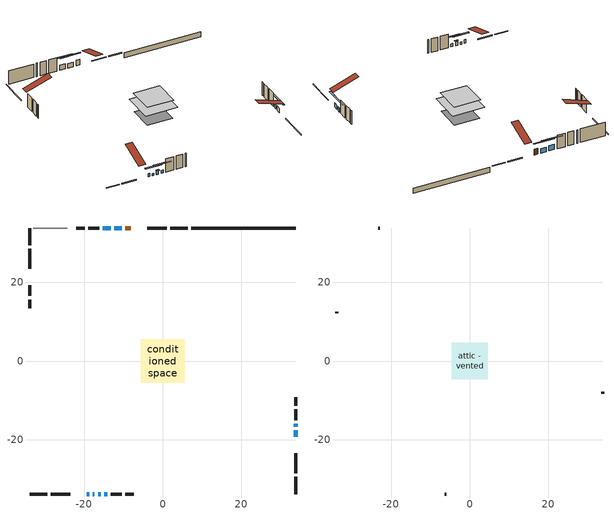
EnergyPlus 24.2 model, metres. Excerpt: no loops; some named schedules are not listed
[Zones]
conditioned space
 floor adiabatic (AdiabaticFloorConstruction): -5.59,-5.59 -5.59,5.59 5.59,5.59 5.59,-5.59 z2.75
 floor foundation (Slab1 construction): -4.42,-4.42 -4.42,4.42 4.42,4.42 4.42,-4.42 z-1.52
 wall outside (RimJoist1 construction): 6.34,33.79 1.94,33.79 / -33.79,-33.79 -29.39,-33.79 / -33.79,33.79 -33.79,29.39 / 33.79,-33.79 33.79,-29.39 z0.31:0.61
 wall outside (RimJoist2 construction): 1.01,33.79 -3.96,33.79 / -28.46,-33.79 -23.49,-33.79 / -33.79,28.46 -33.79,23.49 / 33.79,-28.46 33.79,-23.49 z0.31:0.61
 wall outside (AdiabaticWallConstruction 1): -8.18,33.79 -9.48,33.79 z0.31:2.34
 wall outside (AdiabaticWallConstruction): -19.27,-33.79 -18.72,-33.79 z0.31:1.53; -17.79,-33.79 -17.36,-33.79 z0.31:1.07; -16.43,-33.79 -15.74,-33.79 z0.31:1.76; 33.79,-19.27 33.79,-17.64 z0.31:1.91; 33.79,-16.71 33.79,-15.95 z0.31:1.84; -10.41,33.79 -12.34,33.79 z0.31:1.89; -14.82,-33.79 -14.08,-33.79 z0.31:1.35; -13.27,33.79 -15.2,33.79 z0.31:2.16
 wall outside (Wall1 construction): -16.13,33.79 -18.87,33.79 / -13.15,-33.79 -10.41,-33.79 / -33.79,19.27 -33.79,16.53 / 33.79,-15.02 33.79,-12.28 z0.31:5.19
 wall outside (Wall2 construction): -19.8,33.79 -21.95,33.79 / -9.48,-33.79 -7.33,-33.79 / -33.79,15.6 -33.79,13.45 / 33.79,-11.35 33.79,-9.2 z0.31:5.19
 wall foundation (FoundationWall1 construction): 33.79,33.79 7.27,33.79 z-1.52:0.31
 wall adiabatic (Wall4 construction): -24.21,33.79 -32.86,33.79 z0.31:5.19
 window (WindowConstruction 7): -19.27,-33.79 -18.72,-33.79 z0.31:1.53
 window (WindowConstruction 5): -17.79,-33.79 -17.36,-33.79 z0.31:1.07
 window (WindowConstruction 6): -16.43,-33.79 -15.74,-33.79 z0.31:1.76
 window (WindowConstruction): 33.79,-19.27 33.79,-17.64 z0.31:1.91
 window (WindowConstruction 1): 33.79,-16.71 33.79,-15.95 z0.31:1.83
 window (WindowConstruction 2): -10.41,33.79 -12.34,33.79 z0.31:1.89
 window (WindowConstruction 3): -14.81,-33.79 -14.08,-33.79 z0.31:1.35
 window (WindowConstruction 4): -13.27,33.79 -15.2,33.79 z0.31:2.16
 door (Door): -8.18,33.79 -9.48,33.79 z0.31:2.34
 ceiling adiabatic (AdiabaticFloorConstruction): 5.59,-5.59 5.59,5.59 -5.59,5.59 -5.59,-5.59 z2.75
attic - vented
 floor to conditioned space (Floor1 construction Reversed): -4.6,-4.6 -4.6,4.6 4.6,4.6 4.6,-4.6 z5.19
 wall outside (Wall3 construction): -22.88,33.79 -23.28,33.79 / -6.4,-33.79 -5.99,-33.79 / -33.79,12.52 -33.79,12.12 / 33.79,-8.27 33.79,-7.87 z0.31:5.19
 roof outside (Roof1 construction): -7.25,33.79,5.19 -7.25,24.83,8.17 -4.89,24.83,8.17 -4.89,33.79,5.19; -20.2,-33.79,5.19 -20.2,-24.83,8.17 -22.56,-24.83,8.17 -22.56,-33.79,5.19; -33.79,20.2,5.19 -24.83,20.2,8.17 -24.83,22.56,8.17 -33.79,22.56,5.19; 33.79,-20.2,5.19 24.83,-20.2,8.17 24.83,-22.56,8.17 33.79,-22.56,5.19
shading: -14.72,-33.79 -20.43,-33.79 -20.43,-34.2 -14.72,-34.2 z3.71; -15.54,-33.79 -16.63,-33.79 -16.63,-34.2 -15.54,-34.2 z1.96; 33.79,-15 33.79,-21.91 34.2,-21.91 34.2,-15 z4.55; 33.79,-13.31 33.79,-19.35 34.2,-19.35 34.2,-13.31 z4.47; -14.98,33.79 -7.77,33.79 -7.77,34.2 -14.98,34.2 z4.53; -11.44,-33.79 -17.45,-33.79 -17.45,-34.2 -11.44,-34.2 z3.99; -17.84,33.79 -10.63,33.79 -10.63,34.2 -17.84,34.2 z4.8
[Building]
Building 1: Terrain=Suburbs
[Site:Location]
London AP_ON: Latitude {deg}=43.03; Longitude {deg}=-81.15; Time Zone {hr}=-5; Elevation {m}=278; Keep Site Location Information=Yes
[Site:GroundTemperature:Shallow]
3.98693, 1.93205, 1.76749, 2.74264, 6.6573, 10.5537, 13.9317, 16.0716, 16.2534, 14.513, 11.2211, 7.44421
[Site:WaterMainsTemperature]
Calculation Method=Schedule; Temperature Schedule=mains temperature schedule
[Material] Roughness=Rough; Thermal Absorptance=0.9
Name | Thickness {m} | Conductivity {W/m-K} | Density {kg/m3} | Specific Heat {J/kg-K} | Solar Absorptance | Visible Absorptance
asphalt or fiberglass shingles | 0.00635 | 0.162714 | 1121.4 | 1465.45 | 0.4 | 0.4
ceiling loosefill ins | 0.0846667 | 0.0480833 | 16.02 | 1046.75 | 0.7 | 0.7
ceiling stud and cavity | 0.1397 | 0.100173 | 65.682 | 1177.47 | 0.7 | 0.7
concrete 4.0 in. | 0.1016 | 1.803125 | 2242.8 | 837.4 | 0.7 | 0.7
concrete 8.0 in. | 0.2032 | 1.803125 | 2242.8 | 837.4 | 0.7 | 0.7
door material | 0.04445 | 0.0451087 | 512.64 | 1214.23 | 0.7 | 0.7
floor covering | 0.0127 | 0.0433444 | 54.468 | 1339.84 | 0.6 | 0.6
floor rigid ins; wall rigid ins | 0.512978 | 0.029427 | 32.04 | 1214.23 | 0.7 | 0.7
floor stud and cavity | 0.1397 | 1.75129 | 37.0049 | 1207.88 | 0.7 | 0.7
furniture material conditioned space 1 | 0.1524 | 0.115458 | 640.8 | 1214.23 | 0.6 | 0.6
gypsum board | 0.00254 | 0.160291 | 801 | 837.4 | 0.6 | 0.6
gypsum board 1 | 0.0127 | 0.160291 | 801 | 837.4 | 0.6 | 0.6
osb sheathing 0.5 in. | 0.0127 | 0.115458 | 512.64 | 1214.23 | 0.4 | 0.4
osb sheathing 0.75 in. | 0.01905 | 0.115458 | 512.64 | 1214.23 | 0.7 | 0.7
rim joist stud and cavity | 0.0508 | 0.177588 | 50.32683 | 1063.81 | 0.6 | 0.6
rim joist stud and cavity 1 | 0.0508 | 0.648972 | 50.32683 | 1063.81 | 0.6 | 0.6
wall stud and cavity | 0.0889 | 0.204224 | 50.32683 | 1063.81 | 0.7 | 0.7
wall stud and cavity 1 | 0.0889 | 0.202585 | 50.32683 | 1063.81 | 0.7 | 0.7
wall stud and cavity 2 | 0.0889 | 6.1454 | 50.32683 | 1063.81 | 0.6 | 0.6
wall stud and cavity 3 | 0.1397 | 0.692693 | 139.0536 | 1170.24 | 0.7 | 0.7
wall stud and cavity 4 | 0.0889 | 0.380278 | 52.3479 | 1209.89 | 0.7 | 0.7
wall stud and cavity 5 | 0.0889 | 0.391764 | 83.0341 | 1211.67 | 0.7 | 0.7
wood siding | 0.00254 | 0.102417 | 544.68 | 1172.36 | 0.4 | 0.4
wood siding 1; wood siding 2; wood siding 3 | 0.0254 | 0.102417 | 544.68 | 1172.36 | 0.7 | 0.7
[WindowMaterial:SimpleGlazingSystem]
Name | U-Factor {W/m2-K} | Solar Heat Gain Coefficient
WindowMaterial | 2.78052 | 0.55
WindowMaterial 1 | 2.77825 | 0.54
WindowMaterial 2 | 2.97357 | 0.57
WindowMaterial 3 | 4.87797 | 0.57
WindowMaterial 4 | 2.96278 | 0.58
WindowMaterial 5 | 4.292 | 0.44
WindowMaterial 6 | 5.01992 | 0.59
WindowMaterial 7 | 6.72446 | 0.74
[Construction]
AdiabaticFloorConstruction: floor stud and cavity, floor rigid ins, osb sheathing 0.75 in., floor covering
AdiabaticWallConstruction: wood siding 2, wall rigid ins, wall stud and cavity 4, gypsum board 1
AdiabaticWallConstruction 1: wood siding 3, wall rigid ins, wall stud and cavity 4, gypsum board 1
Door: door material
Floor1 construction Reversed: gypsum board 1, ceiling stud and cavity, ceiling loosefill ins
FoundationWall1 construction: concrete 8.0 in.
furniture construction conditioned space 1: furniture material conditioned space 1
PartitionWallConstruction: gypsum board 1, wall stud and cavity 5, gypsum board 1
RimJoist1 construction: wood siding 1, rim joist stud and cavity
RimJoist2 construction: wood siding 1, rim joist stud and cavity 1
Roof1 construction: asphalt or fiberglass shingles
Slab1 construction: concrete 4.0 in.
Wall1 construction: wood siding, wall stud and cavity, gypsum board
Wall2 construction: wood siding, wall stud and cavity 1, gypsum board
Wall3 construction: wood siding, wall stud and cavity 2
Wall4 construction: osb sheathing 0.5 in., wall stud and cavity 3, gypsum board 1
WindowConstruction: WindowMaterial
WindowConstruction 1: WindowMaterial 1
WindowConstruction 2: WindowMaterial 2
WindowConstruction 3: WindowMaterial 3
WindowConstruction 4: WindowMaterial 4
WindowConstruction 5: WindowMaterial 5
WindowConstruction 6: WindowMaterial 6
WindowConstruction 7: WindowMaterial 7
[Zone] Multiplier=1; Part of Total Floor Area=Yes
Name | Volume {m3}
attic - vented | 40.9678
conditioned space | 510.3
[Space]
Name | Zone | Volume {m3}
attic - vented 1 | attic - vented | 40.9678
conditioned space 1 | conditioned space | 510.3
[ZoneInfiltration:EffectiveLeakageArea]
infil attic - vented 1: Zone or Space=attic - vented 1; Schedule=Always On Discrete; Effective Air Leakage Area {cm2}=3689.02; Stack Coefficient=0.000546708; Wind Coefficient=1.57978e-05
[ZoneMixing]
whole house fan mix: Zone or Space=attic - vented; Schedule=Always On Continuous; Design Flow Rate Calculation Method=Flow/Zone; Design Flow Rate {m3/s}=0; Source Zone or Space=conditioned space
[SurfaceProperty:ExposedFoundationPerimeter]
Slab1: Exposed Perimeter Calculation Method=TotalExposedPerimeter; Total Exposed Perimeter {m}=26.518
[InternalMass] Zone or ZoneList=conditioned space; Space or SpaceList=conditioned space 1
Name | Construction | Surface Area {m2}
furniture mass conditioned space 1 | furniture construction conditioned space 1 | 81.1759
partition wall mass | PartitionWallConstruction | 202.94
[Lights]
interior lighting: Zone or ZoneList or Space or SpaceList=conditioned space 1; Schedule=interior lighting schedule; Design Level Calculation Method=LightingLevel; Lighting Level {W}=343.2; Return Air Fraction=0; Fraction Radiant=0.6; Fraction Visible=0.2; Fraction Replaceable=1
[People]
occupants: Zone or ZoneList or Space or SpaceList=conditioned space 1; Number of People Schedule=occupants schedule; Number of People Calculation Method=People; Number of People=3; Fraction Radiant=0.314171; Sensible Heat Fraction=0.56303; Activity Level Schedule=occupants activity schedule; Carbon Dioxide Generation Rate {m3/s-W}=0; Enable ASHRAE 55 Comfort Warnings=No; Mean Radiant Temperature Calculation Type=EnclosureAveraged
[ElectricEquipment] Zone or ZoneList or Space or SpaceList=conditioned space 1; Design Level Calculation Method=EquipmentLevel
Name | Schedule | Design Level {W} | Fraction Latent | Fraction Radiant | Fraction Lost
clothes dryer | clothes dryer schedule | 140.772 | 0.015 | 0.081 | 0.85
clothes washer | clothes washer schedule | 32.1985 | 0.03 | 0.162 | 0.7
cooking range | cooking range schedule | 208.969 | 0.08 | 0.432 | 0.2
dishwasher | dishwasher schedule | 66.8632 | 0.3 | 0.18 | 0.4
fridge | fridge schedule | 72.9452 | 0 | 0.6 | 0
mech vent house fan | mech vent house fan schedule | 0 | 0 | 0 | 1
mech vent house fan cfis | mech vent house fan cfis schedule | 0 | 0 | 0 | 0
misc plug loads | misc plug loads schedule | 494.7 | 0.045 | 0.513 | 0.1
whole house fan | Always On Discrete | 0 | 0 | 0 | 1
[OtherEquipment] Zone or ZoneList or Space or SpaceList=conditioned space 1; Design Level Calculation Method=EquipmentLevel
Name | Fuel Type | Schedule | Design Level {W} | Fraction Latent | Fraction Radiant | Fraction Lost
clothes dryer 1 | Electricity | clothes dryer schedule | 0 | 0.015 | 0.081 | 0.85
cooking range 1 | Electricity | cooking range schedule | 0 | 0.08 | 0.432 | 0.2
general water use latent | None | general water use schedule | 59.3978 | 1 | 0 | 0
general water use sensible | None | general water use schedule | -58.539 | 0 | 0.6 | 0
mech vent house fan latent load | None | Always On Discrete | 0 | 1 | 0 | 0
mech vent house fan sensible load | None | Always On Discrete | 0 | 0 | 0 | 0
water heater energy adjustment1 | NaturalGas | Always On Discrete | 0.01 | 0 | 0 | 1
[ZoneInfiltration:DesignFlowRate] Zone or ZoneList or Space or SpaceList=conditioned space 1; Schedule=Always On Discrete; Design Flow Rate Calculation Method=Flow/Zone; Design Flow Rate {m3/s}=0
infil flow; natural vent flow; whole house fan flow
[AvailabilityManager:Scheduled]
central ac and furnace airloop Availability Manager: Schedule=Always On Discrete
[Foundation:Kiva]
Foundation Kiva 1: Initial Indoor Air Temperature {C}=18; Wall Height Above Grade {m}=0.309982; Wall Depth Below Slab {m}=0.2032
[Foundation:Kiva:Settings]
Soil Conductivity {W/m-K}=0.849921; Soil Density {kg/m3}=1842.3; Soil Specific Heat {J/kg-K}=418.7; Ground Solar Absorptivity=0.9; Ground Thermal Absorptivity=0.9; Ground Surface Roughness {m}=0.03; Far-Field Width {m}=40; Deep-Ground Boundary Condition=ZeroFlux; Deep-Ground Depth {m}=40; Minimum Cell Dimension {m}=0.2; Maximum Cell Growth Coefficient=3; Simulation Timestep=Timestep
[Exterior:Lights]
exterior lighting: Schedule=exterior lighting schedule; Design Level {W}=75.6
[EnergyManagementSystem:GlobalVariable]
central_ac_and_furnace_airloop_Fan_RTF
infil_program_Qfan
infil_program_Qinf
natural_vent_program_Qnv
natural_vent_program_Qwhf
[EnergyManagementSystem:Sensor]
Name | Output:Variable or Output:Meter Index Key | Output:Variable or Output:Meter
airflow_gain | infil flow | Infiltration Sensible Heat Gain Energy
airflow_gain_1 | natural vent flow | Infiltration Sensible Heat Gain Energy
airflow_gain_2 | whole house fan flow | Infiltration Sensible Heat Gain Energy
airflow_loss | infil flow | Infiltration Sensible Heat Loss Energy
airflow_loss_1 | natural vent flow | Infiltration Sensible Heat Loss Energy
airflow_loss_2 | whole house fan flow | Infiltration Sensible Heat Loss Energy
clg_load_cond |  | Cooling:EnergyTransfer:Zone:CONDITIONED SPACE
clg_sp_s; clg_sp_s_1 | cooling setpoint | Schedule Value
clothes_dryer_exhaust_0_sch_s | clothes dryer exhaust 0 schedule | Schedule Value
cool_season | cooling season schedule | Schedule Value
htg_load_cond |  | Heating:EnergyTransfer:Zone:CONDITIONED SPACE
htg_sp_s; htg_sp_s_1 | heating setpoint | Schedule Value
ig_ee_conv | clothes dryer | Electric Equipment Convective Heating Energy
ig_ee_conv_2 | cooking range | Electric Equipment Convective Heating Energy
ig_ee_conv_4 | fridge | Electric Equipment Convective Heating Energy
ig_ee_conv_5 | misc plug loads | Electric Equipment Convective Heating Energy
ig_ee_conv_6 | whole house fan | Electric Equipment Convective Heating Energy
ig_ee_rad | clothes dryer | Electric Equipment Radiant Heating Energy
ig_ee_rad_2 | cooking range | Electric Equipment Radiant Heating Energy
ig_ee_rad_4 | fridge | Electric Equipment Radiant Heating Energy
ig_ee_rad_5 | misc plug loads | Electric Equipment Radiant Heating Energy
ig_ee_rad_6 | whole house fan | Electric Equipment Radiant Heating Energy
ig_lgt_conv | interior lighting | Lights Convective Heating Energy
ig_lgt_rad | interior lighting | Lights Radiant Heating Energy
ig_lgt_vis | interior lighting | Lights Visible Radiation Heating Energy
ig_oe_conv | clothes dryer 1 | Other Equipment Convective Heating Energy
ig_oe_conv_1 | cooking range 1 | Other Equipment Convective Heating Energy
ig_oe_conv_2 | general water use latent | Other Equipment Convective Heating Energy
ig_oe_conv_3 | general water use sensible | Other Equipment Convective Heating Energy
ig_oe_conv_4 | water heater energy adjustment1 | Other Equipment Convective Heating Energy
ig_oe_rad | clothes dryer 1 | Other Equipment Radiant Heating Energy
ig_oe_rad_1 | cooking range 1 | Other Equipment Radiant Heating Energy
ig_oe_rad_2 | general water use latent | Other Equipment Radiant Heating Energy
ig_oe_rad_3 | general water use sensible | Other Equipment Radiant Heating Energy
ig_oe_rad_4 | water heater energy adjustment1 | Other Equipment Radiant Heating Energy
ig_ppl_conv | occupants | People Convective Heating Energy
ig_ppl_rad | occupants | People Radiant Heating Energy
im_conv | furniture mass conditioned space 1 | Surface Inside Face Convection Heat Gain Energy
im_conv_1 | partition wall mass | Surface Inside Face Convection Heat Gain Energy
im_ig | furniture mass conditioned space 1 | Surface Inside Face Internal Gains Radiation Heat Gain Energy
im_ig_1 | partition wall mass | Surface Inside Face Internal Gains Radiation Heat Gain Energy
im_lgt | furniture mass conditioned space 1 | Surface Inside Face Lights Radiation Heat Gain Energy
im_lgt_1 | partition wall mass | Surface Inside Face Lights Radiation Heat Gain Energy
im_sol | furniture mass conditioned space 1 | Surface Inside Face Solar Radiation Heat Gain Energy
im_sol_1 | partition wall mass | Surface Inside Face Solar Radiation Heat Gain Energy
im_surf | furniture mass conditioned space 1 | Surface Inside Face Net Surface Thermal Radiation Heat Gain Energy
im_surf_1 | partition wall mass | Surface Inside Face Net Surface Thermal Radiation Heat Gain Energy
mv_conv | mech vent house fan | Electric Equipment Convective Heating Energy
mv_conv_1 | mech vent house fan cfis | Electric Equipment Convective Heating Energy
mv_conv_2 | mech vent house fan latent load | Other Equipment Convective Heating Energy
mv_conv_3 | mech vent house fan sensible load | Other Equipment Convective Heating Energy
mv_rad | mech vent house fan | Electric Equipment Radiant Heating Energy
mv_rad_1 | mech vent house fan cfis | Electric Equipment Radiant Heating Energy
mv_rad_2 | mech vent house fan latent load | Other Equipment Radiant Heating Energy
mv_rad_3 | mech vent house fan sensible load | Other Equipment Radiant Heating Energy
natural_vent_s | natural vent schedule | Schedule Value
out_pb_s |  | Site Outdoor Air Barometric Pressure
out_wt_s |  | Site Outdoor Air Humidity Ratio
site_vw_s |  | Site Wind Speed
ss_back_out | Window1 | Surface Window Shortwave from Zone Back Out Window Heat Transfer Rate
ss_back_out_1 | Window10 | Surface Window Shortwave from Zone Back Out Window Heat Transfer Rate
ss_back_out_2 | Window11 | Surface Window Shortwave from Zone Back Out Window Heat Transfer Rate
ss_back_out_3 | Window2 | Surface Window Shortwave from Zone Back Out Window Heat Transfer Rate
ss_back_out_4 | Window4 | Surface Window Shortwave from Zone Back Out Window Heat Transfer Rate
ss_back_out_5 | Window5 | Surface Window Shortwave from Zone Back Out Window Heat Transfer Rate
ss_back_out_6 | Window7 | Surface Window Shortwave from Zone Back Out Window Heat Transfer Rate
ss_back_out_7 | Window8 | Surface Window Shortwave from Zone Back Out Window Heat Transfer Rate
ss_conv | Door1 | Surface Inside Face Convection Heat Gain Energy
ss_conv_1 | Window1 | Surface Inside Face Convection Heat Gain Energy
ss_conv_2 | Window10 | Surface Inside Face Convection Heat Gain Energy
ss_conv_3 | Window11 | Surface Inside Face Convection Heat Gain Energy
ss_conv_4 | Window2 | Surface Inside Face Convection Heat Gain Energy
ss_conv_5 | Window4 | Surface Inside Face Convection Heat Gain Energy
ss_conv_6 | Window5 | Surface Inside Face Convection Heat Gain Energy
ss_conv_7 | Window7 | Surface Inside Face Convection Heat Gain Energy
ss_conv_8 | Window8 | Surface Inside Face Convection Heat Gain Energy
ss_ig | Door1 | Surface Inside Face Internal Gains Radiation Heat Gain Energy
ss_ig_1 | Window1 | Surface Inside Face Internal Gains Radiation Heat Gain Energy
ss_ig_2 | Window10 | Surface Inside Face Internal Gains Radiation Heat Gain Energy
ss_ig_3 | Window11 | Surface Inside Face Internal Gains Radiation Heat Gain Energy
ss_ig_4 | Window2 | Surface Inside Face Internal Gains Radiation Heat Gain Energy
ss_ig_5 | Window4 | Surface Inside Face Internal Gains Radiation Heat Gain Energy
ss_ig_6 | Window5 | Surface Inside Face Internal Gains Radiation Heat Gain Energy
ss_ig_7 | Window7 | Surface Inside Face Internal Gains Radiation Heat Gain Energy
ss_ig_8 | Window8 | Surface Inside Face Internal Gains Radiation Heat Gain Energy
ss_lgt | Door1 | Surface Inside Face Lights Radiation Heat Gain Energy
ss_sol | Door1 | Surface Inside Face Solar Radiation Heat Gain Energy
ss_surf | Door1 | Surface Inside Face Net Surface Thermal Radiation Heat Gain Energy
ss_surf_1 | Window1 | Surface Inside Face Net Surface Thermal Radiation Heat Gain Energy
ss_surf_2 | Window10 | Surface Inside Face Net Surface Thermal Radiation Heat Gain Energy
ss_surf_3 | Window11 | Surface Inside Face Net Surface Thermal Radiation Heat Gain Energy
ss_surf_4 | Window2 | Surface Inside Face Net Surface Thermal Radiation Heat Gain Energy
ss_surf_5 | Window4 | Surface Inside Face Net Surface Thermal Radiation Heat Gain Energy
ss_surf_6 | Window5 | Surface Inside Face Net Surface Thermal Radiation Heat Gain Energy
ss_surf_7 | Window7 | Surface Inside Face Net Surface Thermal Radiation Heat Gain Energy
ss_surf_8 | Window8 | Surface Inside Face Net Surface Thermal Radiation Heat Gain Energy
ss_trans_in | Window1 | Surface Window Transmitted Solar Radiation Rate
ss_trans_in_1 | Window10 | Surface Window Transmitted Solar Radiation Rate
ss_trans_in_2 | Window11 | Surface Window Transmitted Solar Radiation Rate
ss_trans_in_3 | Window2 | Surface Window Transmitted Solar Radiation Rate
ss_trans_in_4 | Window4 | Surface Window Transmitted Solar Radiation Rate
ss_trans_in_5 | Window5 | Surface Window Transmitted Solar Radiation Rate
ss_trans_in_6 | Window7 | Surface Window Transmitted Solar Radiation Rate
ss_trans_in_7 | Window8 | Surface Window Transmitted Solar Radiation Rate
ss_trans_out | Window1 | Surface Inside Face Initial Transmitted Diffuse Transmitted Out Window Solar Radiation Rate
ss_trans_out_1 | Window10 | Surface Inside Face Initial Transmitted Diffuse Transmitted Out Window Solar Radiation Rate
ss_trans_out_2 | Window11 | Surface Inside Face Initial Transmitted Diffuse Transmitted Out Window Solar Radiation Rate
ss_trans_out_3 | Window2 | Surface Inside Face Initial Transmitted Diffuse Transmitted Out Window Solar Radiation Rate
ss_trans_out_4 | Window4 | Surface Inside Face Initial Transmitted Diffuse Transmitted Out Window Solar Radiation Rate
ss_trans_out_5 | Window5 | Surface Inside Face Initial Transmitted Diffuse Transmitted Out Window Solar Radiation Rate
ss_trans_out_6 | Window7 | Surface Inside Face Initial Transmitted Diffuse Transmitted Out Window Solar Radiation Rate
ss_trans_out_7 | Window8 | Surface Inside Face Initial Transmitted Diffuse Transmitted Out Window Solar Radiation Rate
s_conv | Floor1 | Surface Inside Face Convection Heat Gain Energy
s_conv_1 | FoundationWall1 | Surface Inside Face Convection Heat Gain Energy
s_conv_10 | RimJoist2:270 | Surface Inside Face Convection Heat Gain Energy
s_conv_11 | RimJoist2:90 | Surface Inside Face Convection Heat Gain Energy
s_conv_12 | Slab1 | Surface Inside Face Convection Heat Gain Energy
s_conv_13 | Wall1:0 | Surface Inside Face Convection Heat Gain Energy
s_conv_14 | Wall1:180 | Surface Inside Face Convection Heat Gain Energy
s_conv_15 | Wall1:270 | Surface Inside Face Convection Heat Gain Energy
s_conv_16 | Wall1:90 | Surface Inside Face Convection Heat Gain Energy
s_conv_17 | Wall2:0 | Surface Inside Face Convection Heat Gain Energy
s_conv_18 | Wall2:180 | Surface Inside Face Convection Heat Gain Energy
s_conv_19 | Wall2:270 | Surface Inside Face Convection Heat Gain Energy
s_conv_2 | inferred conditioned ceiling | Surface Inside Face Convection Heat Gain Energy
s_conv_20 | Wall2:90 | Surface Inside Face Convection Heat Gain Energy
s_conv_21 | Wall4 | Surface Inside Face Convection Heat Gain Energy
s_conv_3 | inferred conditioned floor | Surface Inside Face Convection Heat Gain Energy
s_conv_4 | RimJoist1:0 | Surface Inside Face Convection Heat Gain Energy
s_conv_5 | RimJoist1:180 | Surface Inside Face Convection Heat Gain Energy
s_conv_6 | RimJoist1:270 | Surface Inside Face Convection Heat Gain Energy
s_conv_7 | RimJoist1:90 | Surface Inside Face Convection Heat Gain Energy
s_conv_8 | RimJoist2:0 | Surface Inside Face Convection Heat Gain Energy
s_conv_9 | RimJoist2:180 | Surface Inside Face Convection Heat Gain Energy
s_ig | Floor1 | Surface Inside Face Internal Gains Radiation Heat Gain Energy
s_ig_1 | FoundationWall1 | Surface Inside Face Internal Gains Radiation Heat Gain Energy
s_ig_10 | RimJoist2:270 | Surface Inside Face Internal Gains Radiation Heat Gain Energy
s_ig_11 | RimJoist2:90 | Surface Inside Face Internal Gains Radiation Heat Gain Energy
s_ig_12 | Slab1 | Surface Inside Face Internal Gains Radiation Heat Gain Energy
s_ig_13 | Wall1:0 | Surface Inside Face Internal Gains Radiation Heat Gain Energy
s_ig_14 | Wall1:180 | Surface Inside Face Internal Gains Radiation Heat Gain Energy
s_ig_15 | Wall1:270 | Surface Inside Face Internal Gains Radiation Heat Gain Energy
s_ig_16 | Wall1:90 | Surface Inside Face Internal Gains Radiation Heat Gain Energy
s_ig_17 | Wall2:0 | Surface Inside Face Internal Gains Radiation Heat Gain Energy
s_ig_18 | Wall2:180 | Surface Inside Face Internal Gains Radiation Heat Gain Energy
s_ig_19 | Wall2:270 | Surface Inside Face Internal Gains Radiation Heat Gain Energy
s_ig_2 | inferred conditioned ceiling | Surface Inside Face Internal Gains Radiation Heat Gain Energy
s_ig_20 | Wall2:90 | Surface Inside Face Internal Gains Radiation Heat Gain Energy
s_ig_21 | Wall4 | Surface Inside Face Internal Gains Radiation Heat Gain Energy
s_ig_3 | inferred conditioned floor | Surface Inside Face Internal Gains Radiation Heat Gain Energy
s_ig_4 | RimJoist1:0 | Surface Inside Face Internal Gains Radiation Heat Gain Energy
s_ig_5 | RimJoist1:180 | Surface Inside Face Internal Gains Radiation Heat Gain Energy
s_ig_6 | RimJoist1:270 | Surface Inside Face Internal Gains Radiation Heat Gain Energy
s_ig_7 | RimJoist1:90 | Surface Inside Face Internal Gains Radiation Heat Gain Energy
s_ig_8 | RimJoist2:0 | Surface Inside Face Internal Gains Radiation Heat Gain Energy
s_ig_9 | RimJoist2:180 | Surface Inside Face Internal Gains Radiation Heat Gain Energy
s_lgt | Floor1 | Surface Inside Face Lights Radiation Heat Gain Energy
s_lgt_1 | FoundationWall1 | Surface Inside Face Lights Radiation Heat Gain Energy
s_lgt_10 | RimJoist2:270 | Surface Inside Face Lights Radiation Heat Gain Energy
s_lgt_11 | RimJoist2:90 | Surface Inside Face Lights Radiation Heat Gain Energy
s_lgt_12 | Slab1 | Surface Inside Face Lights Radiation Heat Gain Energy
s_lgt_13 | Wall1:0 | Surface Inside Face Lights Radiation Heat Gain Energy
s_lgt_14 | Wall1:180 | Surface Inside Face Lights Radiation Heat Gain Energy
s_lgt_15 | Wall1:270 | Surface Inside Face Lights Radiation Heat Gain Energy
s_lgt_16 | Wall1:90 | Surface Inside Face Lights Radiation Heat Gain Energy
s_lgt_17 | Wall2:0 | Surface Inside Face Lights Radiation Heat Gain Energy
s_lgt_18 | Wall2:180 | Surface Inside Face Lights Radiation Heat Gain Energy
s_lgt_19 | Wall2:270 | Surface Inside Face Lights Radiation Heat Gain Energy
s_lgt_2 | inferred conditioned ceiling | Surface Inside Face Lights Radiation Heat Gain Energy
s_lgt_20 | Wall2:90 | Surface Inside Face Lights Radiation Heat Gain Energy
s_lgt_21 | Wall4 | Surface Inside Face Lights Radiation Heat Gain Energy
s_lgt_3 | inferred conditioned floor | Surface Inside Face Lights Radiation Heat Gain Energy
